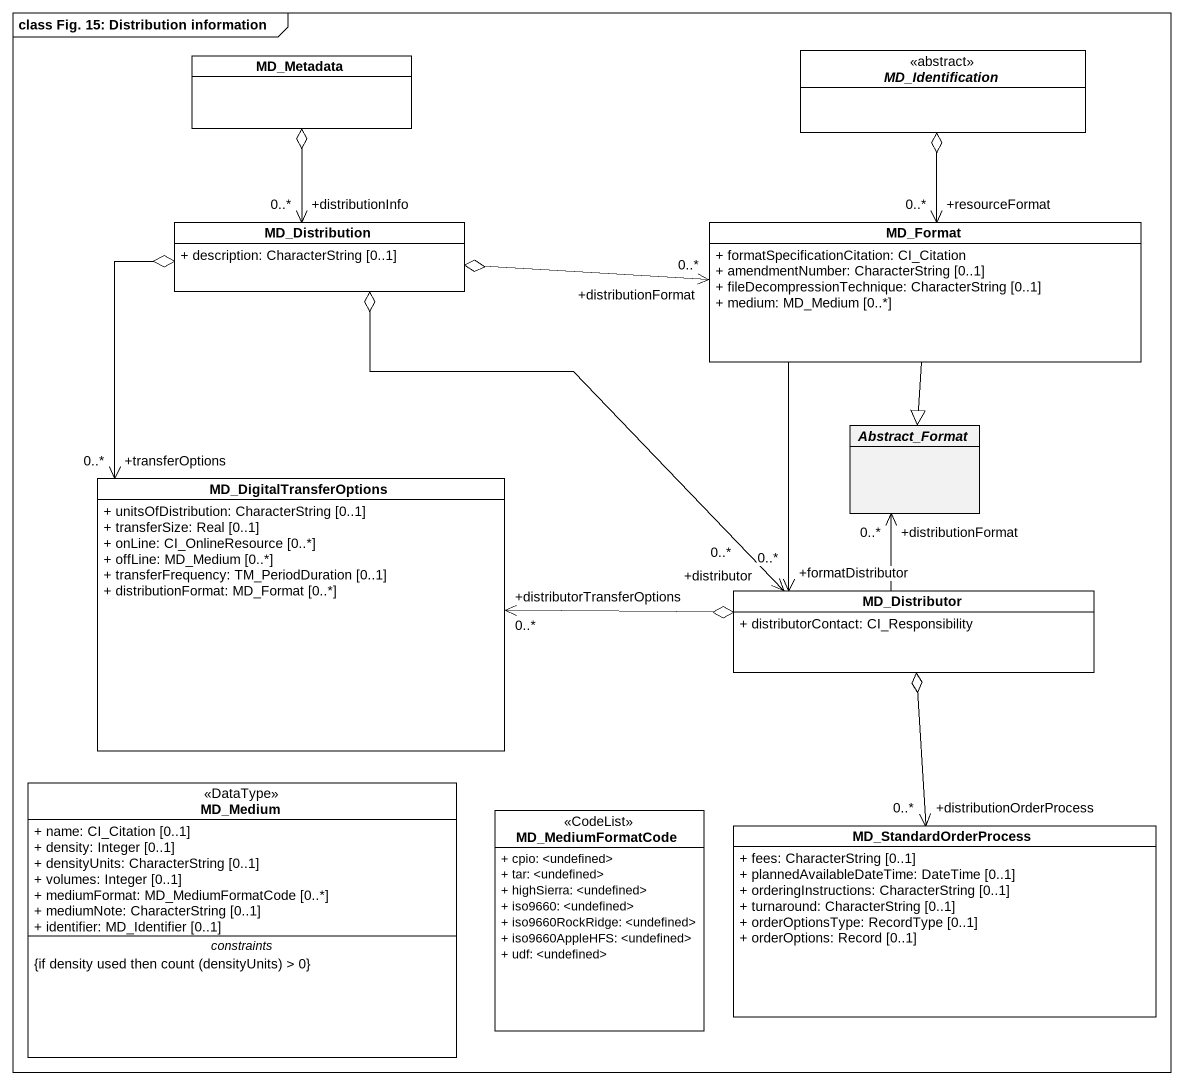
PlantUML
@startuml
mainframe class Fig. 15: Distribution information
hide circle
hide empty members
skinparam classAttributeIconSize 0
class MD_Metadata #FFFFFF
abstract class MD_Identification <<abstract>> #FFFFFF
class MD_Distribution #FFFFFF {
  + description: CharacterString [0..1]
}
class MD_Format #FFFFFF {
  + formatSpecificationCitation: CI_Citation
  + amendmentNumber: CharacterString [0..1]
  + fileDecompressionTechnique: CharacterString [0..1]
  + medium: MD_Medium [0..*]
}
abstract class Abstract_Format
class MD_DigitalTransferOptions #FFFFFF {
  + unitsOfDistribution: CharacterString [0..1]
  + transferSize: Real [0..1]
  + onLine: CI_OnlineResource [0..*]
  + offLine: MD_Medium [0..*]
  + transferFrequency: TM_PeriodDuration [0..1]
  + distributionFormat: MD_Format [0..*]
}
class MD_Distributor #FFFFFF {
  + distributorContact: CI_Responsibility
}
class MD_Medium <<DataType>> #FFFFFF {
  + name: CI_Citation [0..1]
  + density: Integer [0..1]
  + densityUnits: CharacterString [0..1]
  + volumes: Integer [0..1]
  + mediumFormat: MD_MediumFormatCode [0..*]
  + mediumNote: CharacterString [0..1]
  + identifier: MD_Identifier [0..1]
  -- constraints --
  {field} {if density used then count (densityUnits) > 0}
}
class MD_MediumFormatCode <<CodeList>> #FFFFFF {
  + cpio: <undefined>
  + tar: <undefined>
  + highSierra: <undefined>
  + iso9660: <undefined>
  + iso9660RockRidge: <undefined>
  + iso9660AppleHFS: <undefined>
  + udf: <undefined>
}
class MD_StandardOrderProcess #FFFFFF {
  + fees: CharacterString [0..1]
  + plannedAvailableDateTime: DateTime [0..1]
  + orderingInstructions: CharacterString [0..1]
  + turnaround: CharacterString [0..1]
  + orderOptionsType: RecordType [0..1]
  + orderOptions: Record [0..1]
}
MD_Metadata o--> "+distributionInfo\n0..*" MD_Distribution
MD_Distribution o--> "+distributor\n0..*" MD_Distributor
MD_Format "+resourceFormat\n0..*" <-up-o MD_Identification
MD_Format "+distributionFormat\n0..*" <-left-o MD_Distribution
MD_Format --|> Abstract_Format
MD_DigitalTransferOptions "+transferOptions\n0..*" <-up-o MD_Distribution
MD_Distributor "+formatDistributor\n0..*" <-up- MD_Format
MD_Distributor -up-> "+distributionFormat\n0..*" Abstract_Format
MD_Distributor o-left-> "+distributorTransferOptions\n0..*" MD_DigitalTransferOptions
MD_Distributor o--> "+distributionOrderProcess\n0..*" MD_StandardOrderProcess
@enduml
